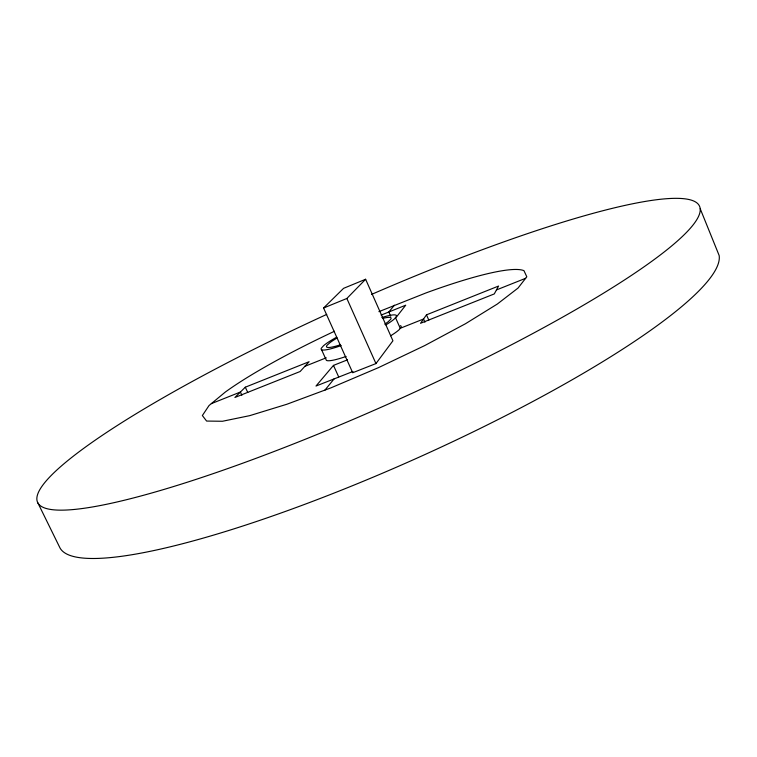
<?xml version="1.0" encoding="UTF-8"?>
<svg xmlns="http://www.w3.org/2000/svg" width="757" height="757" viewBox="0 0 757 757"><rect width="100%" height="100%" fill="white"/><g stroke="black" fill="none" stroke-linecap="round" stroke-linejoin="round"><path stroke-width="1.14" d="M426.484 314.836L420.532 323.286L494.283 293.924L498.56 286.051L426.484 314.836L428.803 320.107M375.955 363.578L392.93 340.782L365.622 279.267L343.583 288.332L323.58 307.995L352.705 372.728L375.955 363.578L346.857 298.476L365.622 279.267M396.413 317.051L405.714 305.194L381.15 315.092M324.942 390.082L334.083 378.916M394.388 305.213L388.824 311.998L390.697 316.227M347.51 359.83L333.477 365.394L315.991 386.042L352.961 371.479M245.306 387.196L234.907 397.472L300.141 371.507L309.111 361.714L245.306 387.196L247.747 392.457M378.897 311.657L426.096 292.893A177.583 25.681 -24.1 0 1 523.967 270.675L526.806 276.797L518.034 288.067L497.311 304.049L465.47 323.741L424.724 345.58L378.491 367.628L331.055 387.811L286.837 404.266L249.715 415.65L222.482 421.261L206.604 421.062L202.365 415.536L209.046 405.525L225.34 392.031A177.583 25.681 -24.1 0 1 334.471 331.263M323.58 307.995L346.857 298.476M211.326 403.642L240.404 392.041L241.88 395.239M304.882 366.331L326.229 357.815M496.441 289.94L525.632 278.302M37.85 502.856L59.935 547.822A360.786 64.752 -24.1 0 0 409.395 461.515A360.786 64.752 -24.1 0 0 719.15 255.506L700.197 208.695M333.477 365.394L338.672 376.882M321.564 349.706L326.381 360.351A41.171 5.914 -24.1 0 0 346.119 356.443M395.485 317.571L400.235 328.301L423.542 319.009L424.951 322.208M384.764 324.185A35.324 4.807 -24.1 0 0 388.227 321.706L390.678 319.312A35.324 4.807 -24.1 0 0 382.966 318.356M340.319 344.813A35.324 4.807 -24.1 0 1 327.156 345.183L329.91 342.694A35.324 4.807 -24.1 0 1 337.064 338.038M385.833 324.914A41.219 5.611 -24.1 0 0 394.643 318.688L396.45 316.312A41.219 5.611 -24.1 0 0 381.878 317.514M341.227 345.57A41.219 5.611 -24.1 0 1 321.318 348.211L323.589 345.675A41.219 5.611 -24.1 0 1 336.685 337.168M390.65 335.777A41.171 5.914 -24.1 0 0 399.412 329.446L401.182 327.005A41.171 5.914 -24.1 0 0 400.377 325.671M371.564 294.407A362.584 53.539 -24.1 0 1 661.599 253.983A362.584 53.539 -24.1 0 1 95.694 506.395A362.584 53.539 -24.1 0 1 326.74 314.401"/></g></svg>
